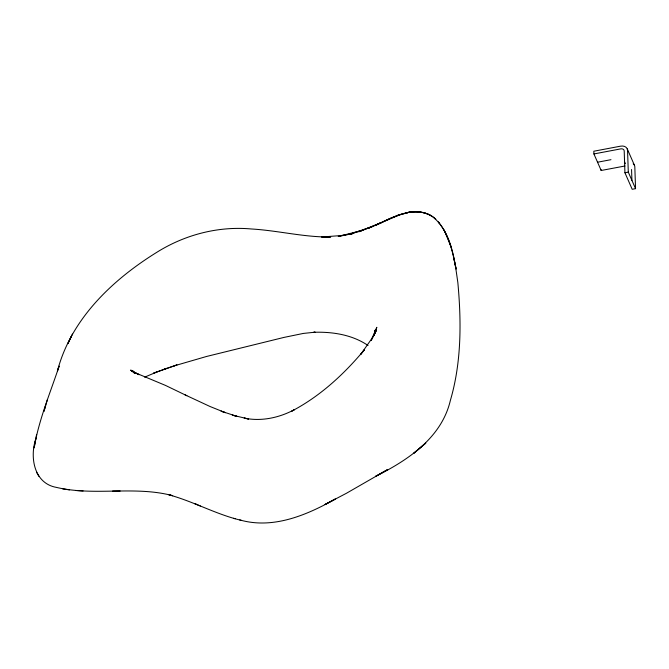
<?xml version="1.0" encoding="UTF-8"?>
<svg xmlns="http://www.w3.org/2000/svg" width="669" height="669" viewBox="0 0 669 669"><rect width="100%" height="100%" fill="white"/><g stroke="black" fill="none" stroke-linecap="round" stroke-linejoin="round"><path stroke-width="1" d="M36.619 434.398L34.144 447.887C38.869 419.706 50.133 393.196 59.115 366.211M35.833 438.764C29.62 456.986 33.876 483.319 56.255 487.358C94.488 496.39 134.544 485.518 172.686 495.679L168.889 494.817C193.701 501.533 216.33 514.52 241.4 520.373C274.106 529.02 307.255 514.896 335.328 499.024L324.883 504.56L346.475 493.254L387.627 469.563L375.56 476.378C407.797 460.264 441.674 437.827 450.388 400.346C461.551 362.297 461.459 321.781 457.847 282.586C454.527 259.831 451.776 232.703 432.96 216.94C415.232 204.739 393.021 216.881 376.321 225.01L389.692 218.654L399.953 214.657L409.671 212.123L397.085 215.594L399.953 214.657L367.724 228.53L381.238 222.593L358.785 231.75L372.081 226.657L348.917 234.535L362.623 230.278L338.221 236.492L352.889 233.59M374.13 335.144L375.1 330.16L374.138 334.943M47.39 399.652L43.953 411.343L45.651 405.648M374.59 334.124L376.823 327.308L371.22 340.379L376.371 330.511L371.78 338.623L360.558 354.62L364.546 349.586C344.209 374.063 320.208 396.215 291.86 411.067L294.226 409.763C279.006 417.841 261.261 421.646 244.202 418.117L248.592 418.995L232.31 415.14L236.751 416.31L221.079 411.159L225.378 412.673L210.049 406.509L184.978 394.827M59.123 366.252L57.409 371.052C70.947 319.188 112.208 280.018 156.412 252.556C184.585 234.802 218.077 225.955 251.343 228.974C277.919 230.512 303.994 237.328 330.695 237.002L321.622 237.01L341.182 235.555L352.889 233.565M71.366 336.281L67.895 343.665L72.428 334.065M144.629 377.174L156.805 371.997L176.992 364.914L163.738 369.405M156.805 371.997L153.485 373.235L166.748 368.335M174.291 365.826L206.52 356.477L283.949 337.419L303.325 333.43L315.158 332.184L313.686 332.292C332.434 331.648 352.27 334.701 368.025 345.48M635.55 188.658L628.291 172.117L627.555 150.333A6.958 5.285 -23.7 0 0 620.665 146.151L593.821 151.227L593.913 153.945L620.757 148.878A3.479 2.643 -23.7 0 1 624.202 150.968L624.93 172.753L632.197 189.294L635.55 188.658L634.822 166.874A6.958 5.285 -23.7 0 0 633.2 163.729M597.542 162.216L610.964 159.682M593.913 153.945L601.172 170.486L625.038 165.987M624.93 172.753L628.291 172.117M112.609 491.046L120.161 491.004M75.689 490.511L83.098 490.962M62.669 488.872L69.501 489.9M233.531 518.299L235.22 518.743M239.761 519.938L241.4 520.373M196.82 504.526L195.03 503.807L200.382 505.998M186.86 395.722L165.502 385.419L133.24 371.947L139.16 374.715L130.497 370.183L135.548 373.26L131.082 370.208L134.72 373.076M431.597 215.987C424.129 211.329 415.073 211.111 406.668 212.709C416.728 210.643 428.093 211.881 435.787 219.215L434.424 218.161M134.803 373.126L131.902 370.484L134.026 372.725M439.508 223.546L438.337 221.916C449.234 235.22 452.796 252.639 456.158 269.063L453.423 256.854M134.026 372.591L132.872 370.91L134.486 373.327M36.586 472.314L38.953 476.412M627.246 148.886L634.513 165.427M624.57 161.856L625.373 163.696M444.149 230.019L451.307 247.379M631.553 169.5L631.921 180.387M601.147 169.642L601.172 170.486M425.727 443.137L413.659 453.356L425.727 443.137"/></g></svg>
